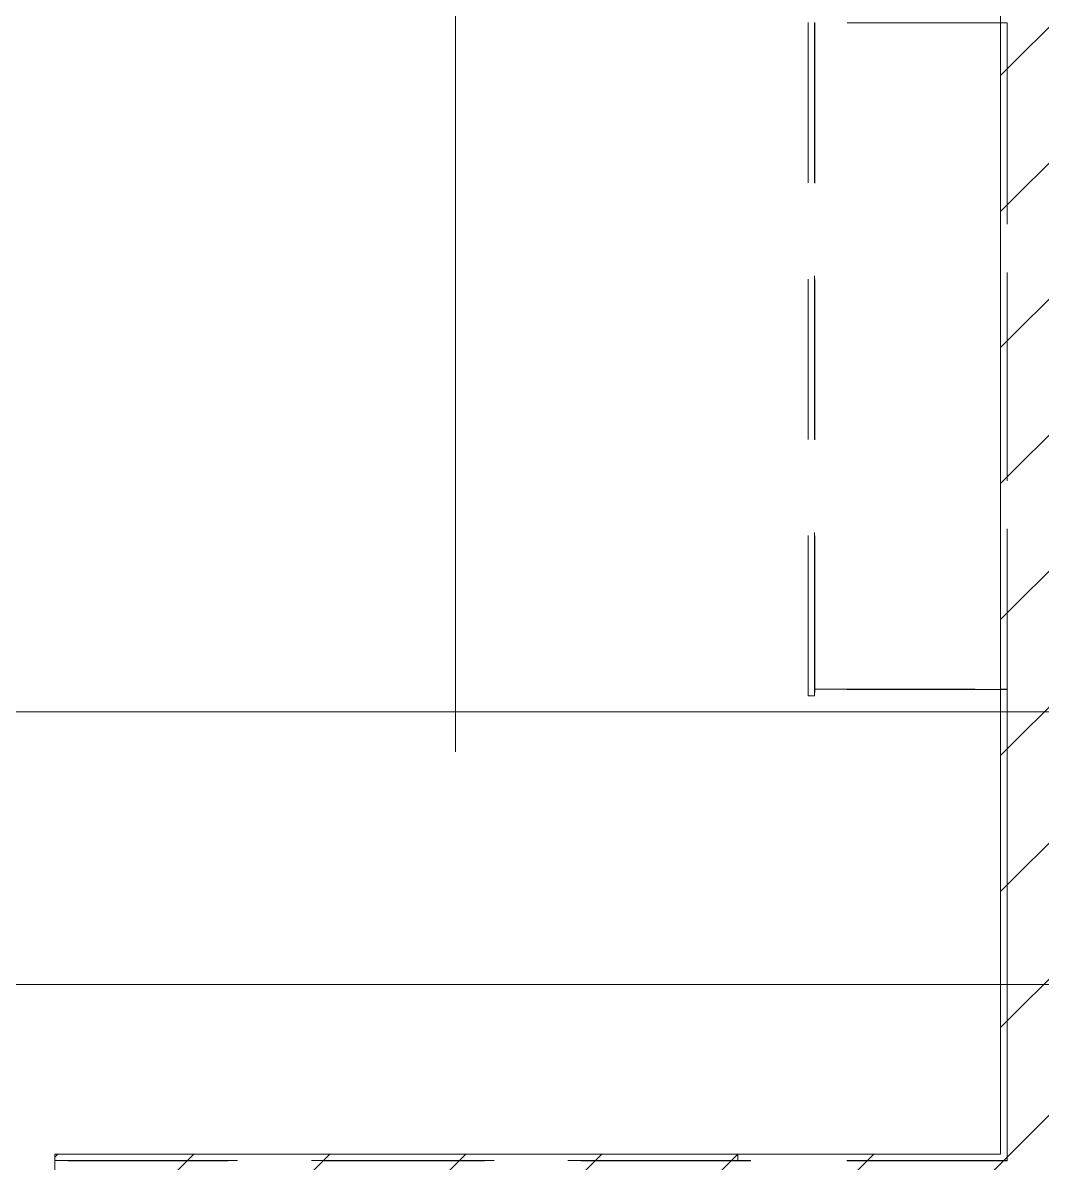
# Model space of a CAD drawing. Header units: millimetres. Extents: x -6228 to 198016, y -8553 to 29000.
# Drawn here: x 142238 to 145418, y 20742 to 24300 of the extents above; entities that cross this region are included whole.
import ezdxf

# ---------------------------------------------------------------- set-up
doc = ezdxf.new("R2010")
doc.units = ezdxf.units.MM
doc.linetypes.add('200_ШТРИХ__ш1_п0_6_', pattern=[800, 500, -300])
doc.linetypes.add('Осевая', pattern=[15875, 3175, -2381.25, 7937.5, -2381.25])
for name, color, linetype, lineweight in [('A-DETL-1', 7, 'Continuous', 9), ('A-DETL-MBND-1', 7, '200_ШТРИХ__ш1_п0_6_', 9), ('Оси-2', 7, 'Осевая', 9)]:
    doc.layers.add(name, color=color, linetype=linetype, lineweight=lineweight)
doc.layers.add('A-DETL-GENF-7', color=7, linetype='Continuous', lineweight=9, true_color=0xc0c0c0)
doc.layers.add('A-FLOR-3', color=7, linetype='Continuous', lineweight=9, true_color=0xaaaaaa)

msp = doc.modelspace()

# ---------------------------------------------------------------- hatches: boundary and pattern name
at = {"layer": 'A-DETL-GENF-7'}
h = msp.add_hatch(dxfattribs=at)
h.set_pattern_fill('FP_235', color=256, style=0, pattern_type=2)
h.set_pattern_definition([(45, (135578.2, 0), (-212.132, 212.132), [])])
h.paths.add_polyline_path([(149288.4, 15200), (149288.4, 27150), (140238.2, 27150), (140238.2, 26500), (139638.2, 26500), (139638.2, 25750), (145288.2, 25750), (145288.2, 20770), (142338.2, 20770), (142338.2, 15200), (148977.8, 15200)])

# ---------------------------------------------------------------- linework, layer by layer
at = {"layer": 'A-DETL-1'}
for p, q in [((145288.2, 25750), (145288.2, 20770)), ((145288.2, 20770), (142338.2, 20770)), ((142338.2, 20770), (142338.2, 15200))]:
    msp.add_line(p, q, dxfattribs=at)
at = {"layer": 'A-DETL-MBND-1'}
for p, q in [((145309.2, 25771), (145309.2, 20749.5)), ((145309.2, 25770), (145309.2, 24299)), ((144688.2, 22200), (144688.2, 24300)), ((144708.2, 24300), (144708.2, 22200)), ((144708.2, 22210), (144708.2, 24299)), ((145309.2, 24299), (144709.2, 24299)), ((144709.2, 24299), (144709.2, 22221)), ((145308.2, 24299), (145288.2, 24299)), ((145308.2, 22221), (145308.2, 24299)), ((144688.2, 22200), (144708.2, 22200)), ((144709.2, 22210), (144708.2, 22210)), ((144709.2, 22221), (145309.2, 22221)), ((144709.2, 22220), (144709.2, 22210)), ((145308.2, 22220), (144709.2, 22220)), ((145288.2, 22221), (145308.2, 22221)), ((145308.2, 22220), (145288.2, 22220)), ((145308.2, 22220), (145308.2, 20750)), ((145308.2, 20749.5), (145308.2, 22220)), ((145309.2, 22221), (145309.2, 20749)), ((145308.2, 20750), (142338.2, 20750)), ((142338.7, 20750), (144478.7, 20750)), ((142338.7, 20749), (142338.7, 20750)), ((144478.7, 20749), (142338.7, 20749)), ((145309.2, 20749), (144467.2, 20749)), ((144468.2, 20750), (144468.2, 20770)), ((144478.7, 20749), (144478.7, 20750)), ((145309.2, 20749.5), (145308.2, 20749.5))]:
    msp.add_line(p, q, dxfattribs=at)
at = {"layer": 'A-FLOR-3'}
for p, q in [((145288.2, 20770), (145288.2, 25750)), ((142338.2, 15200), (142338.2, 20770)), ((142338.2, 20770), (145288.2, 20770))]:
    msp.add_line(p, q, dxfattribs=at)
at = {"layer": 'Оси-2'}
for p, q in [((143588.2, 593.7), (143588.2, 24898.1)), ((135850.6, 22150), (171568.2, 22150)), ((135850.6, 21300), (171568.2, 21300))]:
    msp.add_line(p, q, dxfattribs=at)

doc.saveas('drawing.dxf')
